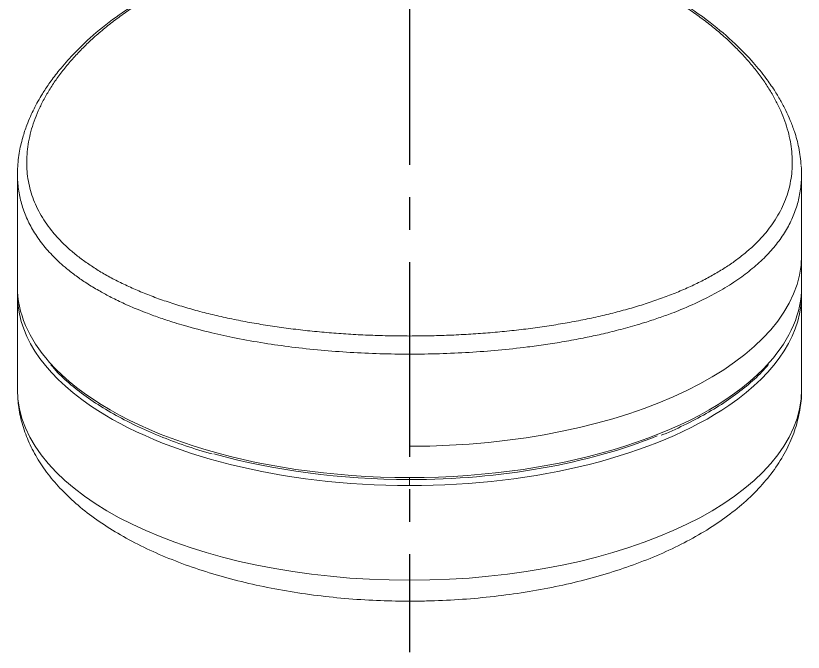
# Model space of a CAD drawing. Extents: x 9631 to 10472, y -18721 to -18126.
# Drawn here: x 10012.7 to 10089.8, y -18516.8 to -18454.5 of the extents above; entities that cross this region are included whole.
import ezdxf

# ---------------------------------------------------------------- set-up
doc = ezdxf.new("R2010")
doc.units = 0
doc.header["$MEASUREMENT"] = 0
doc.linetypes.add('CENTER2', pattern=[28.575, 19.05, -3.175, 3.175, -3.175])
doc.layers.get('0').update_dxf_attribs({"linetype": 'CONTINUOUS', "lineweight": 13})
doc.layers.add('CENTER', color=1, linetype='CENTER2')

msp = doc.modelspace()

# ---------------------------------------------------------------- linework, layer by layer
at = {"color": 7, "linetype": 'Continuous', "extrusion": (-1.22465e-16, -1, 0)}
for p, q in [((10012.912, -18469.988), (10012.912, -18480.998)), ((10089.612, -18477.941), (10089.612, -18469.978)), ((10089.612, -18480.998), (10089.612, -18477.941)), ((10012.912, -18481.784), (10012.912, -18491.043)), ((10089.612, -18491.043), (10089.612, -18481.784)), ((10051.262, -18499.672), (10051.262, -18499.929)), ((10051.262, -18499.914), (10051.262, -18500.459))]:
    msp.add_line(p, q, dxfattribs=at)
at = {"color": 7, "linetype": 'Continuous'}
for centre, major_axis, start_param, end_param in [((10051.262, -18477.941), (38.35, 0), 4.712389, 6.283154), ((10051.262, -18480.998), (38.35, 0), 3.141593, 3.549411), ((10051.262, -18480.998), (38.35, 0), 5.875956, 6.283185), ((10051.262, -18481.784), (-38.35, 0), 6.262176, 6.904288), ((10051.262, -18481.784), (-38.35, 0), 2.522993, 3.162602), ((10051.262, -18480.998), (38.35, 0), 3.549411, 4.712389), ((10051.262, -18480.998), (38.35, 0), 4.712389, 5.875956), ((10051.262, -18491.043), (38.35, 0), 3.141593, 4.712389), ((10051.262, -18491.043), (38.35, 0), 4.712389, 6.283185), ((10051.262, -18481.784), (-38.35, 0), 0.621103, 1.570796), ((10051.262, -18481.784), (-38.35, 0), 1.570796, 2.522993), ((10051.262, -18481.435), (37.85, 0), 4.712389, 5.407466), ((10051.262, -18481.435), (37.85, 0), 4.182491, 4.712389)]:
    msp.add_ellipse(centre, major_axis=major_axis, ratio=0.486945, start_param=start_param, end_param=end_param, dxfattribs=at)
for points, knots in [([(10025.125, -18452.937), (10024.219, -18453.471), (10022.403, -18454.651), (10020.106, -18456.524), (10018.25, -18458.334), (10016.944, -18459.847), (10016.029, -18461.074), (10015.395, -18462.04), (10014.916, -18462.856), (10014.527, -18463.59), (10014.16, -18464.366), (10013.776, -18465.3), (10013.378, -18466.503), (10013.038, -18468), (10012.938, -18469.082), (10012.926, -18469.655)], [0, 0, 0, 0, 0.119456, 0.253032, 0.365025, 0.455359, 0.523968, 0.580076, 0.621736, 0.663064, 0.704062, 0.752005, 0.818341, 0.903257, 1, 1, 1, 1]), ([(10089.563, -18469.148), (10089.532, -18468.559), (10089.391, -18467.451), (10088.985, -18465.965), (10088.535, -18464.753), (10088.075, -18463.735), (10087.556, -18462.751), (10086.917, -18461.697), (10086.058, -18460.459), (10084.82, -18458.929), (10083.046, -18457.092), (10080.6, -18455.004), (10078.589, -18453.624), (10077.433, -18452.914)], [0, 0, 0, 0, 0.10158, 0.19044, 0.252621, 0.309121, 0.36623, 0.423996, 0.494627, 0.587619, 0.702902, 0.840393, 1, 1, 1, 1]), ([(10089.612, -18469.993), (10089.612, -18469.993), (10089.612, -18470.482), (10089.547, -18471.449), (10089.251, -18472.866), (10088.759, -18474.237), (10088.068, -18475.569), (10087.187, -18476.839), (10086.104, -18478.066), (10084.846, -18479.217), (10083.374, -18480.328), (10081.765, -18481.341), (10079.909, -18482.326), (10078.284, -18483.054), (10076.804, -18483.638), (10075.626, -18484.065), (10074.414, -18484.463), (10073.038, -18484.876), (10071.557, -18485.279), (10069.866, -18485.683), (10068.166, -18486.042), (10066.425, -18486.365), (10064.607, -18486.656), (10062.462, -18486.948), (10059.974, -18487.217), (10057.092, -18487.435), (10054.197, -18487.566), (10051.274, -18487.609), (10048.351, -18487.566), (10045.455, -18487.436), (10042.572, -18487.219), (10039.773, -18486.917), (10036.994, -18486.523), (10034.379, -18486.056), (10031.763, -18485.486), (10029.774, -18484.962), (10028.127, -18484.468), (10026.913, -18484.07), (10025.735, -18483.643), (10024.496, -18483.155), (10023.252, -18482.614), (10021.972, -18481.987), (10020.792, -18481.344), (10019.692, -18480.673), (10018.655, -18479.958), (10017.549, -18479.099), (10016.431, -18478.077), (10015.346, -18476.85), (10014.464, -18475.58), (10013.771, -18474.249), (10013.277, -18472.878), (10012.98, -18471.462), (10012.913, -18470.491), (10012.912, -18469.998), (10012.912, -18469.993)], [0, 0, 0, 0, 0.000001, 0.022833, 0.045645, 0.068629, 0.091397, 0.11473, 0.137447, 0.161218, 0.183889, 0.208423, 0.23049, 0.256532, 0.266813, 0.28082, 0.295241, 0.305203, 0.32318, 0.339449, 0.354008, 0.370956, 0.387199, 0.402737, 0.427414, 0.451344, 0.475736, 0.499903, 0.524072, 0.548465, 0.5724, 0.597079, 0.62065, 0.645803, 0.668288, 0.694601, 0.704602, 0.718995, 0.733039, 0.743305, 0.761105, 0.777135, 0.791394, 0.807945, 0.823667, 0.838562, 0.862346, 0.885072, 0.908404, 0.931171, 0.954157, 0.97697, 0.999785, 1, 1, 1, 1]), ([(10016.171, -18488.631), (10016.379, -18488.884), (10017.025, -18489.612), (10018.319, -18490.765), (10020.053, -18492.075), (10022.008, -18493.306), (10024.162, -18494.452), (10026.495, -18495.508), (10029.009, -18496.454), (10030.841, -18497.071), (10031.862, -18497.34), (10031.955, -18497.364)], [0, 0, 0, 0, 0.067952, 0.19897, 0.330256, 0.461655, 0.593058, 0.724412, 0.855703, 0.986928, 1, 1, 1, 1]), ([(10075.89, -18495.53), (10075.943, -18495.51), (10076.829, -18495.172), (10078.399, -18494.424), (10080.561, -18493.284), (10082.511, -18492.047), (10084.245, -18490.733), (10085.527, -18489.586), (10086.163, -18488.864), (10086.362, -18488.622)], [0, 0, 0, 0, 0.01145, 0.191104, 0.370869, 0.550745, 0.730712, 0.910696, 1, 1, 1, 1]), ([(10012.927, -18491.063), (10012.921, -18491.583), (10012.982, -18492.69), (10013.33, -18494.371), (10013.936, -18496.083), (10014.789, -18497.747), (10015.886, -18499.362), (10017.231, -18500.921), (10018.822, -18502.414), (10020.65, -18503.828), (10022.7, -18505.15), (10024.951, -18506.367), (10027.379, -18507.469), (10029.962, -18508.453), (10032.682, -18509.314), (10035.519, -18510.049), (10038.455, -18510.658), (10041.47, -18511.138), (10044.548, -18511.487), (10047.611, -18511.701), (10049.857, -18511.764), (10051.056, -18511.769), (10051.262, -18511.769)], [0, 0, 0, 0, 0.041566, 0.08913, 0.137011, 0.185773, 0.235831, 0.287379, 0.340335, 0.394376, 0.449072, 0.504034, 0.558944, 0.613685, 0.668221, 0.722555, 0.776712, 0.830723, 0.884623, 0.938444, 0.989385, 1, 1, 1, 1]), ([(10051.262, -18511.769), (10051.817, -18511.769), (10053.417, -18511.751), (10056.059, -18511.636), (10059.161, -18511.368), (10062.213, -18510.97), (10065.195, -18510.442), (10068.088, -18509.787), (10070.876, -18509.006), (10073.541, -18508.101), (10076.066, -18507.074), (10078.435, -18505.926), (10080.632, -18504.658), (10082.638, -18503.272), (10084.431, -18501.772), (10085.989, -18500.166), (10087.287, -18498.47), (10088.306, -18496.706), (10089.045, -18494.899), (10089.472, -18493.078), (10089.643, -18491.778), (10089.603, -18491.099), (10089.598, -18491.022)], [0, 0, 0, 0, 0.028425, 0.082124, 0.135864, 0.189666, 0.243563, 0.297593, 0.351793, 0.406202, 0.460857, 0.515786, 0.570993, 0.626429, 0.681908, 0.737054, 0.791377, 0.844362, 0.895693, 0.945396, 0.993823, 1, 1, 1, 1])]:
    msp.add_open_spline(points, degree=3, knots=knots, dxfattribs=at)
for points in [[(10077.07, -18452.864), (10077.535, -18453.148), (10078.44, -18453.728), (10079.721, -18454.629), (10080.921, -18455.558), (10082.038, -18456.509), (10083.072, -18457.48), (10084.021, -18458.467), (10084.884, -18459.466), (10085.661, -18460.475), (10086.353, -18461.492), (10086.955, -18462.509), (10087.469, -18463.525), (10087.894, -18464.537), (10088.232, -18465.544), (10088.481, -18466.542), (10088.643, -18467.531), (10088.716, -18468.509), (10088.702, -18469.472), (10088.599, -18470.419), (10088.409, -18471.347), (10088.132, -18472.256), (10087.767, -18473.145), (10087.316, -18474.012), (10086.776, -18474.859), (10086.149, -18475.681), (10085.439, -18476.476), (10084.642, -18477.245), (10083.761, -18477.988), (10082.795, -18478.703), (10081.745, -18479.389), (10080.61, -18480.047), (10079.392, -18480.676), (10078.094, -18481.272), (10076.721, -18481.835), (10075.275, -18482.363), (10073.763, -18482.855), (10072.187, -18483.311), (10070.554, -18483.73), (10068.873, -18484.11), (10067.144, -18484.452), (10065.374, -18484.756), (10063.567, -18485.023), (10061.729, -18485.251), (10059.865, -18485.441), (10057.979, -18485.592), (10056.076, -18485.706), (10054.16, -18485.782), (10052.236, -18485.821), (10050.311, -18485.821), (10048.389, -18485.783), (10046.472, -18485.708), (10044.567, -18485.594), (10042.682, -18485.443), (10040.817, -18485.253), (10038.978, -18485.025), (10037.171, -18484.76), (10035.4, -18484.456), (10033.671, -18484.114), (10031.988, -18483.734), (10030.356, -18483.316), (10028.78, -18482.861), (10027.265, -18482.368), (10025.818, -18481.84), (10024.443, -18481.277), (10023.144, -18480.681), (10021.927, -18480.054), (10020.794, -18479.398), (10019.744, -18478.712), (10018.777, -18477.998), (10017.894, -18477.256), (10017.096, -18476.487), (10016.384, -18475.691), (10015.757, -18474.87), (10015.216, -18474.024), (10014.763, -18473.156), (10014.397, -18472.267), (10014.118, -18471.359), (10013.927, -18470.431), (10013.824, -18469.485), (10013.808, -18468.523), (10013.88, -18467.546), (10014.04, -18466.557), (10014.289, -18465.557), (10014.626, -18464.548), (10015.052, -18463.533), (10015.566, -18462.516), (10016.168, -18461.498), (10016.858, -18460.483), (10017.636, -18459.472), (10018.501, -18458.471), (10019.45, -18457.483), (10020.484, -18456.511), (10021.601, -18455.56), (10022.801, -18454.631), (10024.083, -18453.729), (10024.989, -18453.149), (10025.455, -18452.864)], [(10089.584, -18469.203), (10089.603, -18469.468), (10089.612, -18469.731), (10089.612, -18469.993)], [(10012.912, -18469.993), (10012.912, -18469.882), (10012.914, -18469.771), (10012.917, -18469.66)]]:
    msp.add_open_spline(points, degree=3, dxfattribs=at)
at = {"layer": 'CENTER'}
msp.add_line((10051.262, -18364.293), (10051.262, -18516.769), dxfattribs=at)

doc.saveas('drawing.dxf')
